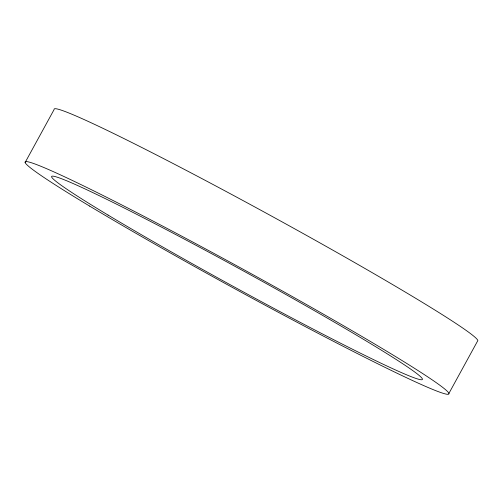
<?xml version="1.0" encoding="UTF-8"?>
<svg xmlns="http://www.w3.org/2000/svg" width="503" height="503" viewBox="0 0 503 503"><rect width="100%" height="100%" fill="white"/><g stroke="black" fill="none" stroke-linecap="round" stroke-linejoin="round"><path stroke-width="0.75" d="M25.15 162.444L54.117 109.535A241.503 10.532 28.7 0 1 262.535 211.159A241.503 10.532 28.7 0 1 477.85 340.556L448.883 393.465M89.641 206.092A241.503 10.532 28.7 0 0 442.558 393.126A241.503 10.532 28.7 0 0 178.854 234.643A241.503 10.532 28.7 0 0 89.641 206.092M108.063 215.077A211.317 9.217 28.7 0 0 416.861 378.728A211.317 9.217 28.7 0 0 186.123 240.057A211.317 9.217 28.7 0 0 108.063 215.077"/></g></svg>
